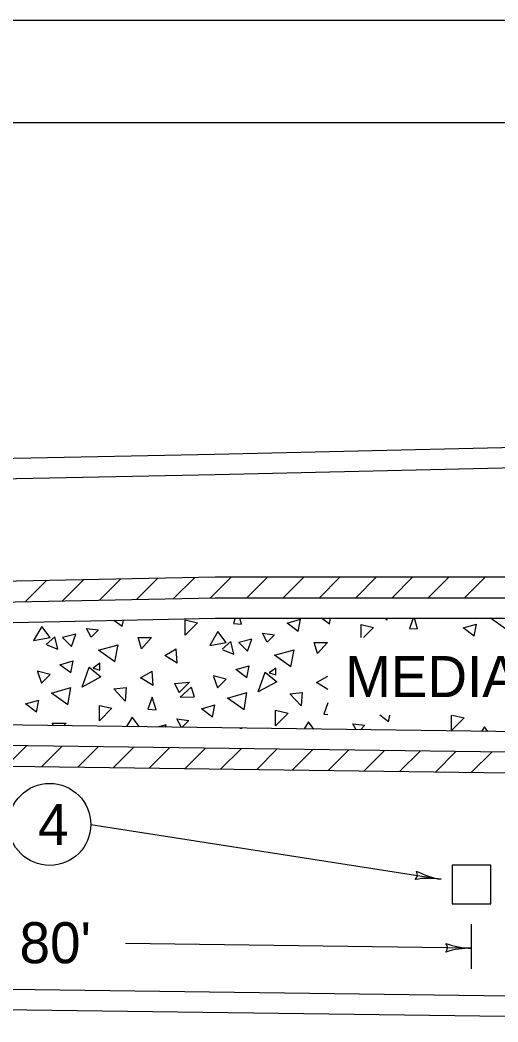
# Model space of a CAD drawing. Extents: x 998.7 to 1037.3, y 998.8 to 1023.1.
# Drawn here: x 1030.424 to 1032.753, y 1017.118 to 1022 of the extents above; entities that cross this region are included whole.
import ezdxf

# ---------------------------------------------------------------- set-up
doc = ezdxf.new("R2010")
doc.units = 0
for name, color, linetype in [('Level 1', 7, 'Continuous'), ('Level 10', 7, 'Continuous'), ('Level 14', 7, 'Continuous')]:
    doc.layers.add(name, color=color, linetype=linetype)

msp = doc.modelspace()

# ---------------------------------------------------------------- linework, layer by layer
at = {"layer": 'Level 1'}
for p, q in [((1030.8111, 1019.1738), (1030.9132, 1019.2758)), ((1030.9915, 1019.1773), (1031.0935, 1019.2794)), ((1031.1718, 1019.1809), (1031.2739, 1019.283)), ((1031.3523, 1019.1846), (1031.4527, 1019.285)), ((1031.5295, 1019.185), (1031.6295, 1019.285)), ((1031.7063, 1019.185), (1031.8063, 1019.285)), ((1031.883, 1019.185), (1031.983, 1019.285)), ((1032.0598, 1019.185), (1032.1598, 1019.285)), ((1032.2366, 1019.185), (1032.3366, 1019.285)), ((1032.4133, 1019.185), (1032.5133, 1019.285)), ((1032.5901, 1019.185), (1032.6901, 1019.285)), ((1030.4503, 1019.1665), (1030.5523, 1019.2686)), ((1030.6307, 1019.1701), (1030.7328, 1019.2722)), ((1021.4549, 1018.8867), (1031.375, 1019.085)), ((1031.375, 1019.085), (1034.8727, 1019.085)), ((1031.4728, 1019.085), (1031.4634, 1019.0591)), ((1031.5034, 1019.0568), (1031.4948, 1019.085)), ((1031.7793, 1019.0214), (1031.791, 1019.0803)), ((1031.9324, 1019.0568), (1031.9372, 1019.085)), ((1032.2106, 1019.0756), (1032.2019, 1019.085)), ((1032.2113, 1019.085), (1032.2106, 1019.0756)), ((1032.3392, 1019.085), (1032.3213, 1019.0355)), ((1032.3614, 1019.0332), (1032.3455, 1019.085)), ((1030.53, 1019.045), (1030.4899, 1018.9766)), ((1030.5701, 1018.9908), (1030.53, 1019.045)), ((1030.9213, 1019.045), (1030.9275, 1019.0761)), ((1031.2277, 1019.0026), (1031.2889, 1019.0638)), ((1031.4634, 1019.0591), (1031.5034, 1019.0568)), ((1032.0977, 1018.991), (1032.1469, 1019.0403)), ((1032.3213, 1019.0355), (1032.3614, 1019.0332)), ((1032.6372, 1018.9978), (1032.649, 1019.0568)), ((1030.4899, 1018.9766), (1030.5701, 1018.9908)), ((1030.5937, 1018.9955), (1030.5513, 1018.9578)), ((1030.6078, 1018.9342), (1030.5937, 1018.9955)), ((1030.695, 1019.0073), (1030.6313, 1018.9908)), ((1030.6313, 1018.9908), (1030.6738, 1018.9483)), ((1030.6738, 1018.9483), (1030.695, 1019.0073)), ((1030.7704, 1018.9931), (1030.8058, 1019.0285)), ((1031.0156, 1018.9366), (1031.065, 1018.9908)), ((1031.3879, 1019.0214), (1031.3479, 1018.9531)), ((1031.428, 1018.9672), (1031.3879, 1019.0214)), ((1031.5529, 1018.9837), (1031.4893, 1018.9672)), ((1031.5318, 1018.9248), (1031.5529, 1018.9837)), ((1031.6283, 1018.9696), (1031.6638, 1019.0049)), ((1030.5536, 1018.9554), (1030.6078, 1018.9342)), ((1030.8859, 1018.8729), (1030.9024, 1018.9554)), ((1031.19, 1018.8658), (1031.1853, 1018.9366)), ((1031.3479, 1018.9531), (1031.428, 1018.9672)), ((1031.4516, 1018.9719), (1031.4092, 1018.9342)), ((1031.4658, 1018.9106), (1031.4516, 1018.9719)), ((1031.4893, 1018.9672), (1031.5318, 1018.9248)), ((1031.8735, 1018.913), (1031.923, 1018.9672)), ((1031.4115, 1018.9318), (1031.4658, 1018.9106)), ((1031.7438, 1018.8493), (1031.7603, 1018.9318)), ((1030.6714, 1018.8187), (1030.6832, 1018.8776)), ((1030.7257, 1018.7503), (1030.761, 1018.847)), ((1030.761, 1018.847), (1030.8176, 1018.7998)), ((1030.8128, 1018.8658), (1030.7798, 1018.8423)), ((1030.7798, 1018.8423), (1030.8128, 1018.8328)), ((1030.8128, 1018.8328), (1030.8128, 1018.8658)), ((1031.5293, 1018.7951), (1031.5412, 1018.8541)), ((1031.6708, 1018.8423), (1031.6378, 1018.8187)), ((1031.6708, 1018.8093), (1031.6708, 1018.8423)), ((1030.5701, 1018.8116), (1030.5064, 1018.8281)), ((1030.5088, 1018.8258), (1030.5277, 1018.7692)), ((1030.5277, 1018.7692), (1030.5701, 1018.8116)), ((1030.8176, 1018.7998), (1030.7257, 1018.7503)), ((1031.0721, 1018.7574), (1031.0674, 1018.8281)), ((1031.428, 1018.7881), (1031.3644, 1018.8046)), ((1031.3668, 1018.8022), (1031.3856, 1018.7457)), ((1031.3856, 1018.7457), (1031.428, 1018.7881)), ((1031.5836, 1018.7268), (1031.6189, 1018.8234)), ((1031.6189, 1018.8234), (1031.6755, 1018.7763)), ((1031.6378, 1018.8187), (1031.6708, 1018.8093)), ((1030.6573, 1018.6632), (1030.6714, 1018.748)), ((1030.8812, 1018.7409), (1030.9401, 1018.748)), ((1030.9354, 1018.682), (1030.8812, 1018.7409)), ((1030.9401, 1018.748), (1030.9354, 1018.682)), ((1031.1758, 1018.7668), (1031.2489, 1018.7739)), ((1031.1758, 1018.7668), (1031.1994, 1018.7244)), ((1031.1994, 1018.7244), (1031.2489, 1018.7739)), ((1031.2041, 1018.7008), (1031.2583, 1018.7503)), ((1031.2583, 1018.7503), (1031.2724, 1018.7032)), ((1031.6755, 1018.7763), (1031.5836, 1018.7268)), ((1031.0674, 1018.7008), (1031.0462, 1018.6419)), ((1031.0863, 1018.6396), (1031.0674, 1018.7008)), ((1031.2041, 1018.7008), (1031.2724, 1018.7032)), ((1031.5153, 1018.6396), (1031.5293, 1018.7244)), ((1031.7392, 1018.7173), (1031.7981, 1018.7244)), ((1031.7933, 1018.6584), (1031.7392, 1018.7173)), ((1031.7981, 1018.7244), (1031.7933, 1018.6584)), ((1034.8727, 1018.5049), (1021.4589, 1018.6838)), ((1030.5041, 1018.6278), (1030.5158, 1018.6867)), ((1030.8105, 1018.5853), (1030.8718, 1018.6467)), ((1031.0462, 1018.6419), (1031.0863, 1018.6396)), ((1031.362, 1018.6042), (1031.3738, 1018.6632)), ((1031.9237, 1018.6726), (1031.9042, 1018.6183)), ((1030.9708, 1018.6042), (1030.9433, 1018.5573)), ((1031.006, 1018.5565), (1030.9708, 1018.6042)), ((1031.6684, 1018.5618), (1031.7298, 1018.6231)), ((1031.9042, 1018.6183), (1031.9237, 1018.6172)), ((1032.22, 1018.5807), (1032.2263, 1018.6125)), ((1032.5264, 1018.5382), (1032.5877, 1018.5995)), ((1030.6368, 1018.5614), (1030.6478, 1018.5736)), ((1031.1358, 1018.5665), (1031.0928, 1018.5553)), ((1031.1316, 1018.5548), (1031.1358, 1018.5665)), ((1031.2126, 1018.5538), (1031.2465, 1018.5877)), ((1031.5057, 1018.5498), (1031.5058, 1018.55)), ((1031.8288, 1018.5807), (1031.8083, 1018.5458)), ((1031.8549, 1018.5452), (1031.8288, 1018.5807)), ((1032.0826, 1018.5422), (1032.1045, 1018.5642)), ((1032.6867, 1018.5571), (1032.6733, 1018.5343)), ((1032.7038, 1018.5338), (1032.6867, 1018.5571)), ((1030.3561, 1018.3652), (1030.4548, 1018.4639)), ((1030.5305, 1018.3628), (1030.6293, 1018.4616)), ((1030.705, 1018.3605), (1030.8038, 1018.4593)), ((1030.8794, 1018.3582), (1030.9782, 1018.4569)), ((1031.0539, 1018.3558), (1031.1526, 1018.4546)), ((1031.2283, 1018.3535), (1031.3271, 1018.4523)), ((1031.4028, 1018.3512), (1031.5015, 1018.4499)), ((1031.5773, 1018.3489), (1031.676, 1018.4476)), ((1031.7517, 1018.3466), (1031.8504, 1018.4453)), ((1031.9261, 1018.3443), (1032.0248, 1018.443)), ((1032.1006, 1018.3419), (1032.1993, 1018.4407)), ((1032.275, 1018.3396), (1032.3738, 1018.4383)), ((1032.4495, 1018.3373), (1032.5483, 1018.436)), ((1032.6239, 1018.3349), (1032.7227, 1018.4337)), ((1032.624, 1017.3778), (1032.624, 1017.5946)), ((1032.624, 1017.4778), (1030.9378, 1017.5003))]:
    msp.add_line(p, q, dxfattribs=at)
for points in [[(1015.375, 1019.4225), (1016.4848, 1019.4225), (1021.3658, 1019.6848), (1031.3718, 1019.885), (1034.8727, 1019.9666)], [(1015.375, 1019.3225), (1016.4874, 1019.3225), (1021.3694, 1019.5849), (1031.374, 1019.785), (1034.8727, 1019.8665)], [(1034.8727, 1019.285), (1031.374, 1019.285), (1021.3694, 1019.0849), (1016.3698, 1018.8223)], [(1021.128, 1018.9721), (1021.373, 1018.985), (1031.375, 1019.185), (1034.8727, 1019.185)], [(1031.7793, 1019.0214), (1031.725, 1019.0615), (1031.791, 1019.0803)], [(1031.9324, 1019.0568), (1031.8924, 1019.085)], [(1032.7904, 1019.0332), (1032.717, 1019.085)], [(1030.7704, 1018.9931), (1030.7468, 1019.0355), (1030.8058, 1019.0285)], [(1030.9213, 1019.045), (1030.8805, 1019.0751)], [(1031.2277, 1019.0026), (1031.2277, 1019.078), (1031.2889, 1019.0638)], [(1032.0857, 1018.991), (1032.0857, 1019.0544), (1032.1469, 1019.0403)], [(1032.6372, 1018.9978), (1032.583, 1019.0379), (1032.649, 1019.0568)], [(1031.0156, 1018.9366), (1030.9991, 1018.9908), (1031.065, 1018.9908)], [(1031.6283, 1018.9696), (1031.6048, 1019.012), (1031.6638, 1019.0049)], [(1030.8859, 1018.8729), (1030.8058, 1018.9295), (1030.9024, 1018.9554)], [(1031.19, 1018.8658), (1031.1287, 1018.9036), (1031.1853, 1018.9366)], [(1031.8735, 1018.913), (1031.857, 1018.9672), (1031.923, 1018.9672)], [(1031.7438, 1018.8493), (1031.6638, 1018.9059), (1031.7603, 1018.9318)], [(1030.6714, 1018.8187), (1030.6172, 1018.8588), (1030.6832, 1018.8776)], [(1031.5293, 1018.7951), (1031.4752, 1018.8352), (1031.5412, 1018.8541)], [(1031.0721, 1018.7574), (1031.0108, 1018.7951), (1031.0674, 1018.8281)], [(1031.9237, 1018.7378), (1031.8688, 1018.7716), (1031.9237, 1018.8036)], [(1030.6573, 1018.6632), (1030.5772, 1018.7197), (1030.6714, 1018.748)], [(1031.5153, 1018.6396), (1031.4351, 1018.6962), (1031.5293, 1018.7244)], [(1030.5041, 1018.6278), (1030.4498, 1018.6678), (1030.5158, 1018.6867)], [(1030.8105, 1018.5853), (1030.8105, 1018.6608), (1030.8718, 1018.6467)], [(1031.362, 1018.6042), (1031.3078, 1018.6443), (1031.3738, 1018.6632)], [(1031.2103, 1018.5538), (1031.1876, 1018.5948), (1031.2465, 1018.5877)], [(1031.6684, 1018.5618), (1031.6684, 1018.6372), (1031.7298, 1018.6231)], [(1032.22, 1018.5807), (1032.1768, 1018.6125)], [(1032.5264, 1018.5382), (1032.5264, 1018.6125)], [(1032.5315, 1018.6125), (1032.5877, 1018.5995)], [(1034.8727, 1018.405), (1021.5171, 1018.5831)], [(1030.5853, 1018.5621), (1030.5818, 1018.5736), (1030.6478, 1018.5736)], [(1031.4944, 1018.55), (1031.5058, 1018.55)], [(1032.0616, 1018.5424), (1032.0456, 1018.5712), (1032.1045, 1018.5642)], [(1015.375, 1018.5225), (1016.375, 1018.5225), (1021.3737, 1018.485), (1034.8727, 1018.3049)], [(1030.7681, 1018.0809), (1032.476, 1017.8135)], [(1015.3757, 1017.5184), (1021.3753, 1017.3984), (1034.875, 1017.2184)], [(1015.3737, 1017.4184), (1021.3737, 1017.2984), (1034.8737, 1017.1184)]]:
    msp.add_lwpolyline(points, dxfattribs=at)
msp.add_lwpolyline([(1032.5306, 1017.6946), (1032.7181, 1017.6946), (1032.7181, 1017.8821), (1032.5306, 1017.8821)], close=True, dxfattribs=at)
msp.add_circle((1030.5681, 1018.0809), 0.2, dxfattribs=at)
for centre, radius, start, end in [((1032.3293, 1017.8365), 0.0312, 309.8758, 31.9925), ((1032.4156, 1017.4276), 0.3906, 81.1012, 99.77), ((1032.5364, 1018.1994), 0.3906, 242.4483, 261.0951), ((1032.4156, 1017.4276), 0.3906, 81.089, 81.1012), ((1032.4755, 1017.4799), 0.0312, 318.0095, 40.1262), ((1032.6188, 1017.0872), 0.3906, 89.2349, 107.9037), ((1032.6292, 1017.8684), 0.3906, 250.5821, 269.2288), ((1032.6188, 1017.0872), 0.3906, 89.2227, 89.2349)]:
    msp.add_arc(centre, radius, start, end, dxfattribs=at)
at = {"layer": 'Level 10'}
msp.add_line((1007, 1021.5), (1035.5, 1021.5), dxfattribs=at)
at = {"layer": 'Level 14'}
msp.add_line((1000, 1022), (1036, 1022), dxfattribs=at)

# ---------------------------------------------------------------- texts
at = {"layer": 'Level 1'}
for s, p in [('MEDIAN', (1032.008, 1018.7013)), ('4', (1030.5114, 1017.9809)), ("80'", (1030.421, 1017.4045))]:
    msp.add_text(s, height=0.2, dxfattribs=at).set_placement(p)

doc.saveas('drawing.dxf')
